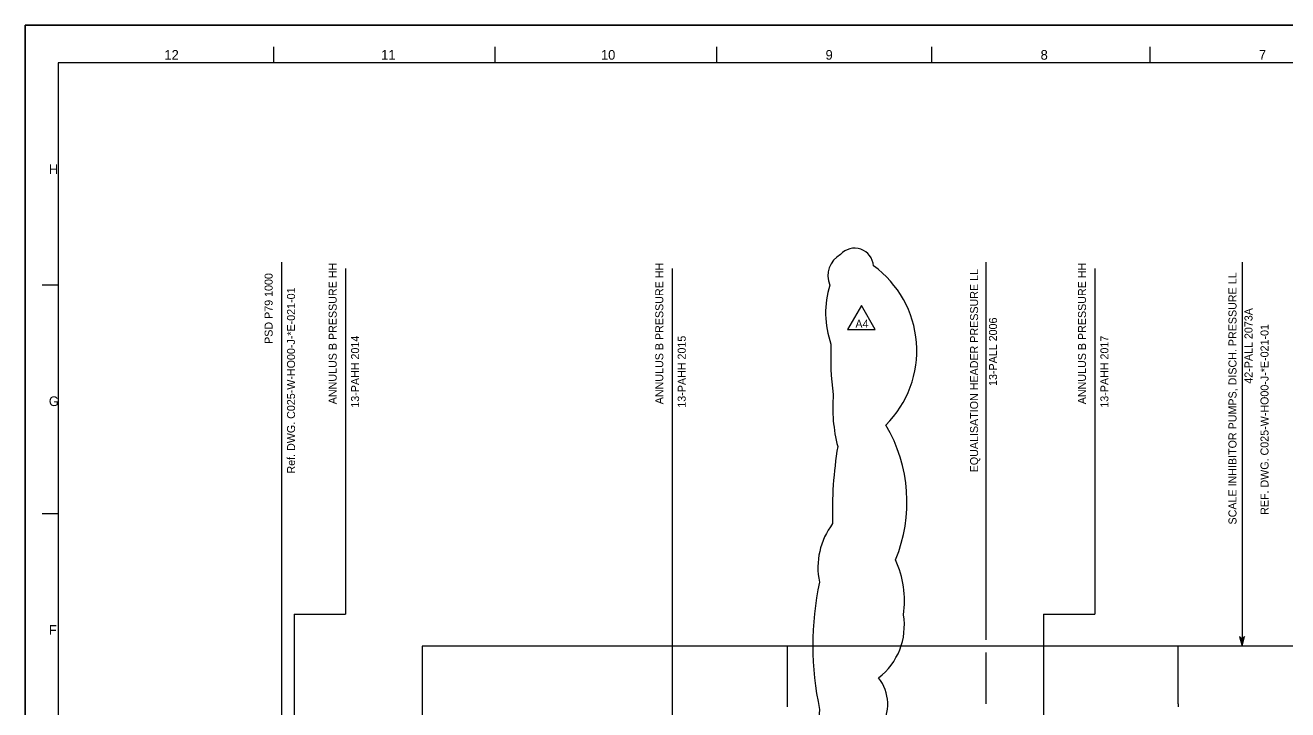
# Model space of a CAD drawing. Extents: x 0 to 841, y 0 to 594.
# Drawn here: x 0 to 394.3, y 380.1 to 594 of the extents above; entities that cross this region are included whole.
import ezdxf

# ---------------------------------------------------------------- set-up
doc = ezdxf.new("R2010")
doc.units = 0
for name, color, linetype in [('01-LIN-025-A', 7, 'Continuous'), ('1', 7, 'Continuous'), ('12', 7, 'Continuous'), ('34', 7, 'Continuous'), ('50-REV-035-TRNG', 7, 'Continuous'), ('9', 7, 'Continuous')]:
    doc.layers.add(name, color=color, linetype=linetype)

msp = doc.modelspace()

# ---------------------------------------------------------------- linework, layer by layer
at = {"layer": '01-LIN-025-A'}
for centre, radius, start, end in [((258.22, 515.73), 7.55, 118.4779, 202.7531), ((259.01, 518.45), 5.88, 3.5875, 138.3613), ((245.65, 492.29), 32.77, 314.8943, 54.059), ((279.15, 504.13), 29.22, 162.7339, 199.4695), ((340.58, 490.5), 89.06, 177.4938, 187.653), ((300.81, 474.65), 48.65, 175.2982, 194.6412), ((227.84, 444.98), 47.5, 337.687, 30.4842), ((371.97, 442.44), 119.91, 170.4396, 181.9882), ((270.14, 424.59), 22.61, 142.7613, 191.7185), ((242.98, 414.03), 31.58, 352.2674, 24.1582), ((340.72, 400.26), 94.79, 167.9835, 192.2113), ((254.01, 406.44), 20.53, 307.4017, 9.3519), ((256.04, 381.89), 13.3, 325.5755, 38.2857), ((289.5, 375.29), 41.73, 173.2287, 203.5571)]:
    msp.add_arc(centre, radius, start, end, dxfattribs=at)
at = {"layer": '1'}
for p, q in [((77.49, 587.26), (77.49, 582.23)), ((146.65, 587.26), (146.65, 582.23)), ((215.82, 587.26), (215.82, 582.23)), ((282.98, 587.26), (282.98, 582.23)), ((351.14, 587.26), (351.14, 582.23)), ((829.26, 582.23), (10.33, 582.23)), ((10.33, 582.23), (10.33, 10.38)), ((10.33, 512.76), (5.32, 512.76)), ((10.33, 441.28), (5.32, 441.28))]:
    msp.add_line(p, q, dxfattribs=at)
at = {"layer": '12'}
for p, q in [((80, 520), (80, 350)), ((100, 518), (100, 410)), ((202, 518), (202, 410)), ((300, 520), (300, 402)), ((334, 518), (334, 410)), ((380, 520), (380, 402)), ((84, 410), (84, 266)), ((84, 410), (100, 410)), ((202, 410), (202, 266)), ((318, 410), (334, 410)), ((318, 410), (318, 266)), ((380, 403), (380, 400)), ((358, 400), (124, 400)), ((124, 400), (124, 362)), ((238, 381), (238, 400)), ((647, 400), (358, 400)), ((360, 382), (360, 400)), ((300, 398), (300, 382)), ((360, 382), (360, 381))]:
    msp.add_line(p, q, dxfattribs=at)
msp.add_lwpolyline([(0, 594), (841, 594), (841, 0), (0, 0)], close=True, dxfattribs=at)
at = {"layer": '34'}
for p, q in [((380, 402.2), (379.2, 403)), ((379.2, 403), (380, 400)), ((380, 402), (379.4, 402.6)), ((379.4, 402.6), (380, 400.4)), ((380, 401.8), (379.6, 402.2)), ((379.6, 402.2), (380, 400.8)), ((380, 400), (380.8, 403)), ((380.8, 403), (380, 402.2)), ((380, 400.4), (380.6, 402.6)), ((380.6, 402.6), (380, 402)), ((380, 400.8), (380.4, 402.2)), ((380.4, 402.2), (380, 401.8)), ((380, 401.6), (379.8, 401.8)), ((379.8, 401.8), (380, 401.2)), ((380, 401.2), (380.2, 401.8)), ((380.2, 401.8), (380, 401.6))]:
    msp.add_line(p, q, dxfattribs=at)
at = {"layer": '50-REV-035-TRNG'}
msp.add_lwpolyline([(261.11, 506.39), (256.79, 498.89), (265.44, 498.89)], close=True, dxfattribs=at)
at = {"layer": '9'}
msp.add_lwpolyline([(0, 0), (841, 0), (841, 594), (0, 594)], close=True, dxfattribs=at)

# ---------------------------------------------------------------- texts
at = {"layer": '1'}
for s, p in [('12', (43.46, 583.23)), ('11', (111.13, 583.23)), ('10', (179.78, 583.23)), ('9', (249.92, 583.23)), ('8', (317.08, 583.23)), ('7', (385.24, 583.23)), ('H', (7.36, 547.49)), ('G', (7.36, 475.01)), ('F', (7.36, 403.53))]:
    msp.add_text(s, height=3.02, dxfattribs=at).set_placement(p)
at = {"layer": '12'}
for s, p in [('ANNULUS B PRESSURE HH', (97.25, 475.57)), ('ANNULUS B PRESSURE HH', (199.25, 475.57)), ('EQUALISATION HEADER PRESSURE LL', (297.55, 454.3)), ('ANNULUS B PRESSURE HH', (331.25, 475.57)), ('SCALE INHIBITOR PUMPS, DISCH. PRESSURE LL', (378.25, 438)), ('PSD P79 1000', (77.25, 494.43)), ('Ref. DWG. C025-W-HO00-J-*E-021-01', (84.25, 453.92)), ('42-PALL 2073A', (383.25, 482)), ('13-PALL 2006', (303.46, 481.29)), ('13-PAHH 2014', (104.25, 474.5)), ('13-PAHH 2015', (206.25, 474.5)), ('13-PAHH 2017', (338.25, 474.5)), ('REF. DWG. C025-W-HO00-J-*E-021-01', (388.25, 441))]:
    msp.add_text(s, height=2.5, rotation=90, dxfattribs=at).set_placement(p)
at = {"layer": '50-REV-035-TRNG'}
msp.add_text('A4', height=2.5, dxfattribs=at).set_placement((259.24, 499.45))

doc.saveas('drawing.dxf')
